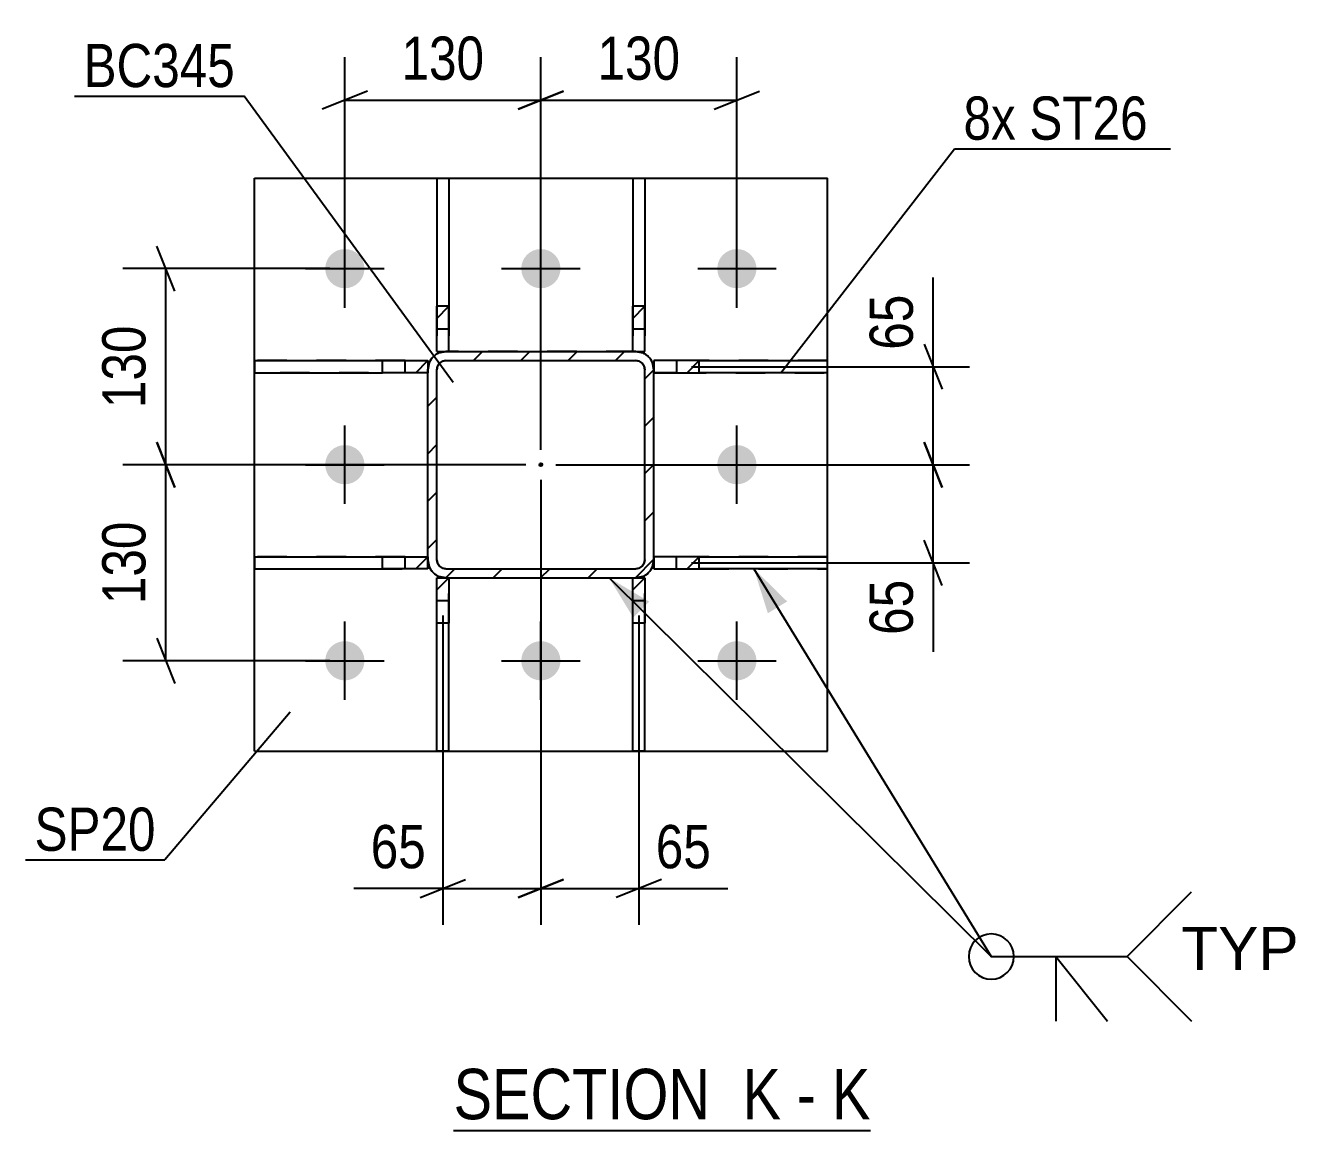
# Model space of a CAD drawing. Header units: millimetres. Extents: x -834 to 355, y -855 to -14.
# Drawn here: x -16.8 to 67.6, y -559.1 to -485.9 of the extents above; entities that cross this region are included whole.
import ezdxf

# ---------------------------------------------------------------- set-up
doc = ezdxf.new("R2010")
doc.units = ezdxf.units.MM
doc.linetypes.add('DXK_LINE_DOT2', pattern=[3.9198, 1.9599, -1.9599])
doc.linetypes.add('DXK_LINE_DOT3', pattern=[5.9187, 2.979, -0.9799, 0.9799, -0.9799])
doc.styles.add('Arial', font='ARIAL.TTF', dxfattribs={"height": 0.2})
doc.styles.add('Arial Narrow', font='ARIALN.TTF', dxfattribs={"height": 0.2})

# ---------------------------------------------------------------- blocks, each defined once
blk = doc.blocks.new('Unknown-570384938-22 - 2030')
at = {"color": 6, "linetype": 'Continuous'}
blk.add_line((11.58, -559.127), (39.226, -559.127), dxfattribs=at)
at = {"color": 0, "linetype": 'Continuous'}
for points in [[(29.688, -558.377), (29.688, -554.877), (11.58, -554.877), (11.58, -558.377)], [(33.295, -558.377), (33.295, -554.877), (30.738, -554.877), (30.738, -558.377)], [(35.62, -558.377), (35.62, -554.877), (34.345, -554.877), (34.345, -558.377)], [(39.226, -558.377), (39.226, -554.877), (36.67, -554.877), (36.67, -558.377)]]:
    blk.add_wipeout(points, dxfattribs=at)
at = {"color": 7, "linetype": 'Continuous', "style": 'Arial Narrow'}
for s, height, p in [('SECTION ', 3.3405, (11.58, -558.377)), ('K', 3.34, (30.738, -558.377)), ('K', 3.34, (36.67, -558.377)), ('-', 3.34, (34.345, -558.377))]:
    blk.add_text(s, height=height, dxfattribs=at).set_placement(p)
blk = doc.blocks.new('Part-570384938-2206 - 2030')
at = {"linetype": 'Continuous'}
h = blk.add_hatch(dxfattribs=at)
h.set_pattern_fill('', scale=0.7, style=0, pattern_type=0)
h.set_pattern_definition([(45, (9.8693, -521.0797), (-1.5715, 1.5715), [])])
h.paths.add_polyline_path([(9.869, -521.88), (9.869, -521.08), (6.865, -521.08), (6.865, -521.88)])
at = {"color": 2, "linetype": 'Continuous'}
for p, q in [((-1.631, -521.08), (6.865, -521.08)), ((-1.631, -521.08), (-1.631, -521.88)), ((6.865, -521.08), (9.869, -521.08)), ((6.865, -521.88), (6.865, -521.08)), ((9.869, -521.08), (9.869, -521.08)), ((9.869, -521.08), (9.869, -521.88)), ((-1.631, -521.88), (6.865, -521.88)), ((9.869, -521.88), (6.865, -521.88)), ((9.869, -521.88), (9.869, -521.88))]:
    blk.add_line(p, q, dxfattribs=at)
at = {"color": 7, "linetype": 'DXK_LINE_DOT2'}
for p, q in [((8.369, -521.08), (-1.631, -521.08)), ((8.369, -521.88), (8.369, -521.08)), ((8.369, -521.08), (9.869, -521.08)), ((9.869, -521.88), (9.869, -521.08)), ((-1.631, -521.88), (9.869, -521.88))]:
    blk.add_line(p, q, dxfattribs=at)
blk = doc.blocks.new('Part-570384938-2196 - 2030')
at = {"linetype": 'Continuous'}
h = blk.add_hatch(dxfattribs=at)
h.set_pattern_fill('', scale=0.7, style=0, pattern_type=0)
h.set_pattern_definition([(45, (27.8735, -521.0797), (-1.5715, 1.5715), [])])
h.paths.add_polyline_path([(27.873, -521.88), (27.873, -521.08), (24.869, -521.08), (24.869, -521.88)])
at = {"color": 2, "linetype": 'Continuous'}
for p, q in [((24.869, -521.08), (24.869, -521.08)), ((27.873, -521.08), (24.869, -521.08)), ((24.869, -521.08), (24.869, -521.88)), ((27.873, -521.08), (36.369, -521.08)), ((27.873, -521.88), (27.873, -521.08)), ((36.369, -521.88), (36.369, -521.08)), ((24.869, -521.88), (24.869, -521.88)), ((24.869, -521.88), (27.873, -521.88)), ((36.369, -521.88), (27.873, -521.88))]:
    blk.add_line(p, q, dxfattribs=at)
at = {"color": 7, "linetype": 'DXK_LINE_DOT2'}
for p, q in [((36.369, -521.08), (24.869, -521.08)), ((24.869, -521.88), (24.869, -521.08)), ((26.369, -521.88), (26.369, -521.08)), ((24.869, -521.88), (27.873, -521.88)), ((27.873, -521.88), (36.369, -521.88))]:
    blk.add_line(p, q, dxfattribs=at)
blk = doc.blocks.new('Bolt-570384938-2081 - 2030')
at = {"linetype": 'Continuous'}
for points in [[(3.069, -501.98, -1), (5.669, -501.98, -1)], [(16.069, -501.98, -1), (18.669, -501.98, -1)], [(29.069, -501.98, -1), (31.669, -501.98, -1)], [(3.069, -514.98, -1), (5.669, -514.98, -1)], [(29.069, -514.98, -1), (31.669, -514.98, -1)], [(3.069, -527.98, -1), (5.669, -527.98, -1)], [(16.069, -527.98, -1), (18.669, -527.98, -1)], [(29.069, -527.98, -1), (31.669, -527.98, -1)]]:
    blk.add_hatch(color=1, dxfattribs=at).paths.add_polyline_path(points)
at = {"color": 1, "linetype": 'Continuous'}
for p, q in [((4.369, -504.58), (4.369, -499.38)), ((17.369, -504.58), (17.369, -499.38)), ((30.369, -504.58), (30.369, -499.38)), ((1.769, -501.98), (6.969, -501.98)), ((14.769, -501.98), (19.969, -501.98)), ((27.769, -501.98), (32.969, -501.98)), ((4.369, -517.58), (4.369, -512.38)), ((30.369, -517.58), (30.369, -512.38)), ((1.769, -514.98), (6.969, -514.98)), ((27.769, -514.98), (32.969, -514.98)), ((4.369, -530.58), (4.369, -525.38)), ((17.369, -530.58), (17.369, -525.38)), ((30.369, -530.58), (30.369, -525.38)), ((1.769, -527.98), (6.969, -527.98)), ((14.769, -527.98), (19.969, -527.98)), ((27.769, -527.98), (32.969, -527.98))]:
    blk.add_line(p, q, dxfattribs=at)
blk = doc.blocks.new('Part-570384938-2091 - 2030')
at = {"linetype": 'Continuous'}
h = blk.add_hatch(dxfattribs=at)
h.set_pattern_fill('', scale=0.7, style=0, pattern_type=0)
h.set_pattern_definition([(45, (27.8735, -508.0797), (-1.5715, 1.5715), [])])
h.paths.add_polyline_path([(27.874, -508.88), (27.874, -508.08), (24.869, -508.08), (24.869, -508.88)])
at = {"color": 2, "linetype": 'Continuous'}
for p, q in [((24.869, -508.08), (24.869, -508.08)), ((27.874, -508.08), (24.869, -508.08)), ((24.869, -508.08), (24.869, -508.88)), ((27.874, -508.08), (36.369, -508.08)), ((27.874, -508.88), (27.874, -508.08)), ((36.369, -508.88), (36.369, -508.08)), ((24.869, -508.88), (24.869, -508.88)), ((24.869, -508.88), (27.874, -508.88)), ((36.369, -508.88), (27.874, -508.88))]:
    blk.add_line(p, q, dxfattribs=at)
at = {"color": 7, "linetype": 'DXK_LINE_DOT2'}
for p, q in [((36.369, -508.08), (24.869, -508.08)), ((24.869, -508.08), (24.869, -508.88)), ((26.369, -508.08), (26.369, -508.88)), ((26.369, -508.88), (24.869, -508.88)), ((26.369, -508.88), (36.369, -508.88))]:
    blk.add_line(p, q, dxfattribs=at)
blk = doc.blocks.new('Part-570384938-2093 - 2030')
at = {"linetype": 'Continuous'}
h = blk.add_hatch(dxfattribs=at)
h.set_pattern_fill('', scale=0.7, style=0, pattern_type=0)
h.set_pattern_definition([(45, (9.8693, -508.0797), (-1.5715, 1.5715), [])])
h.paths.add_polyline_path([(9.869, -508.88), (9.869, -508.08), (6.865, -508.08), (6.865, -508.88)])
at = {"color": 2, "linetype": 'Continuous'}
for p, q in [((-1.631, -508.08), (6.865, -508.08)), ((-1.631, -508.08), (-1.631, -508.88)), ((6.865, -508.08), (9.869, -508.08)), ((6.865, -508.88), (6.865, -508.08)), ((9.869, -508.08), (9.869, -508.08)), ((9.869, -508.08), (9.869, -508.88)), ((-1.631, -508.88), (6.865, -508.88)), ((9.869, -508.88), (6.865, -508.88)), ((9.869, -508.88), (9.869, -508.88))]:
    blk.add_line(p, q, dxfattribs=at)
at = {"color": 7, "linetype": 'DXK_LINE_DOT2'}
for p, q in [((8.369, -508.08), (-1.631, -508.08)), ((8.369, -508.88), (8.369, -508.08)), ((8.369, -508.08), (9.869, -508.08)), ((9.869, -508.08), (9.869, -508.88)), ((9.869, -508.08), (9.869, -508.08)), ((9.869, -508.88), (-1.631, -508.88))]:
    blk.add_line(p, q, dxfattribs=at)
blk = doc.blocks.new('Part-570384938-2313 - 2030')
at = {"linetype": 'Continuous'}
h = blk.add_hatch(dxfattribs=at)
h.set_pattern_fill('', scale=0.7, style=0, pattern_type=0)
h.set_pattern_definition([(45, (24.8693, -508.6797), (-1.57154, 1.57154), [])])
h.paths.add_polyline_path([(24.869, -521.28), (24.869, -508.68), (24.778, -508.22), (24.518, -507.831), (24.129, -507.571), (23.669, -507.48), (11.069, -507.48), (10.61, -507.571), (10.221, -507.831), (9.961, -508.22), (9.869, -508.68), (9.869, -521.28), (9.961, -521.739), (10.221, -522.128), (10.61, -522.388), (11.069, -522.48), (23.669, -522.48), (24.129, -522.388), (24.518, -522.128), (24.778, -521.739)])
h.paths.add_polyline_path([(23.899, -521.834), (23.669, -521.88), (11.069, -521.88), (10.84, -521.834), (10.645, -521.704), (10.515, -521.509), (10.469, -521.28), (10.469, -508.68), (10.515, -508.45), (10.645, -508.255), (10.84, -508.125), (11.069, -508.08), (23.669, -508.08), (23.899, -508.125), (24.094, -508.255), (24.224, -508.45), (24.269, -508.68), (24.269, -521.28), (24.224, -521.509), (24.094, -521.704)])
blk.add_hatch(color=30, dxfattribs=at).paths.add_polyline_path([(17.369, -515.08, -1), (17.369, -514.88, -1)])
at = {"color": 7, "linetype": 'DXK_LINE_DOT2'}
for p, q in [((9.869, -508.68), (9.961, -508.22)), ((10.645, -508.255), (10.515, -508.45)), ((10.61, -507.571), (11.069, -507.48)), ((10.84, -508.125), (10.645, -508.255)), ((11.069, -508.08), (10.84, -508.125)), ((23.669, -507.48), (11.069, -507.48)), ((11.069, -508.08), (23.669, -508.08)), ((23.669, -507.48), (24.129, -507.571)), ((23.899, -508.125), (23.669, -508.08)), ((24.094, -508.255), (23.899, -508.125)), ((24.224, -508.45), (24.094, -508.255)), ((24.778, -508.22), (24.869, -508.68)), ((9.869, -521.28), (9.869, -508.68)), ((10.515, -508.45), (10.469, -508.68)), ((10.469, -521.28), (10.469, -508.68)), ((24.269, -508.68), (24.224, -508.45)), ((24.269, -521.28), (24.269, -508.68)), ((24.869, -521.28), (24.869, -508.68)), ((9.961, -521.739), (9.869, -521.28)), ((10.469, -521.28), (10.515, -521.509)), ((10.515, -521.509), (10.645, -521.704)), ((10.645, -521.704), (10.84, -521.834)), ((23.899, -521.834), (24.094, -521.704)), ((24.094, -521.704), (24.224, -521.509)), ((24.224, -521.509), (24.269, -521.28)), ((24.869, -521.28), (24.778, -521.739)), ((11.069, -522.48), (10.61, -522.388)), ((10.84, -521.834), (11.069, -521.88)), ((11.069, -521.88), (23.669, -521.88)), ((11.069, -522.48), (23.669, -522.48)), ((23.669, -521.88), (23.899, -521.834)), ((24.129, -522.388), (23.669, -522.48))]:
    blk.add_line(p, q, dxfattribs=at)
at = {"color": 2, "linetype": 'Continuous'}
for p, q in [((9.961, -508.22), (9.869, -508.68)), ((10.515, -508.45), (10.645, -508.255)), ((11.069, -507.48), (10.61, -507.571)), ((10.645, -508.255), (10.84, -508.125)), ((10.84, -508.125), (11.069, -508.08)), ((11.069, -507.48), (11.069, -507.48)), ((11.069, -507.48), (23.669, -507.48)), ((11.069, -508.08), (11.069, -508.08)), ((11.069, -508.08), (23.669, -508.08)), ((23.669, -507.48), (23.669, -507.48)), ((24.129, -507.571), (23.669, -507.48)), ((23.669, -508.08), (23.669, -508.08)), ((23.669, -508.08), (23.899, -508.125)), ((23.899, -508.125), (24.094, -508.255)), ((24.094, -508.255), (24.224, -508.45)), ((24.869, -508.68), (24.778, -508.22)), ((9.869, -508.68), (9.869, -508.68)), ((9.869, -521.28), (9.869, -508.68)), ((10.469, -508.68), (10.515, -508.45)), ((10.469, -508.68), (10.469, -508.68)), ((10.469, -521.28), (10.469, -508.68)), ((24.224, -508.45), (24.269, -508.68)), ((24.269, -508.68), (24.269, -508.68)), ((24.269, -521.28), (24.269, -508.68)), ((24.869, -508.68), (24.869, -508.68)), ((24.869, -521.28), (24.869, -508.68)), ((9.869, -521.28), (9.869, -521.28)), ((9.869, -521.28), (9.961, -521.739)), ((10.469, -521.28), (10.469, -521.28)), ((10.515, -521.509), (10.469, -521.28)), ((10.645, -521.704), (10.515, -521.509)), ((10.84, -521.834), (10.645, -521.704)), ((24.094, -521.704), (23.899, -521.834)), ((24.224, -521.509), (24.094, -521.704)), ((24.269, -521.28), (24.224, -521.509)), ((24.269, -521.28), (24.269, -521.28)), ((24.778, -521.739), (24.869, -521.28)), ((24.869, -521.28), (24.869, -521.28)), ((10.61, -522.388), (11.069, -522.48)), ((11.069, -521.88), (10.84, -521.834)), ((11.069, -521.88), (11.069, -521.88)), ((11.069, -521.88), (23.669, -521.88)), ((11.069, -522.48), (11.069, -522.48)), ((11.069, -522.48), (23.669, -522.48)), ((23.899, -521.834), (23.669, -521.88)), ((23.669, -521.88), (23.669, -521.88)), ((23.669, -522.48), (24.129, -522.388)), ((23.669, -522.48), (23.669, -522.48))]:
    blk.add_line(p, q, dxfattribs=at)
at = {"color": 30, "linetype": 'DXK_LINE_DOT3'}
blk.add_line((17.369, -514.98), (17.369, -514.98), dxfattribs=at)
at = {"color": 30, "linetype": 'Continuous'}
blk.add_circle((17.369, -514.98), 0.1, dxfattribs=at)
at = {"color": 7, "linetype": 'DXK_LINE_DOT2'}
for centre, start, end in [((11.069, -508.68), 112.5, 157.5), ((23.669, -508.68), 22.5, 67.5), ((11.069, -521.28), 202.5, 247.5), ((23.669, -521.28), 292.5, 337.5)]:
    blk.add_arc(centre, 1.2, start, end, dxfattribs=at)
at = {"color": 2, "linetype": 'Continuous'}
for centre, start, end in [((11.069, -508.68), 112.5, 157.5), ((23.669, -508.68), 22.5, 67.5), ((11.069, -521.28), 202.5, 247.5), ((23.669, -521.28), 292.5, 337.5)]:
    blk.add_arc(centre, 1.2, start, end, dxfattribs=at)
blk = doc.blocks.new('Part-570384938-2331 - 2030')
at = {"color": 2, "linetype": 'Continuous'}
for p, q in [((-1.631, -533.98), (-1.631, -495.98)), ((-1.631, -495.98), (36.369, -495.98)), ((36.369, -533.98), (36.369, -495.98)), ((-1.631, -533.98), (36.369, -533.98))]:
    blk.add_line(p, q, dxfattribs=at)
blk = doc.blocks.new('Part-570384938-2382 - 2030')
at = {"linetype": 'Continuous'}
h = blk.add_hatch(dxfattribs=at)
h.set_pattern_fill('', scale=0.7, style=0, pattern_type=0)
h.set_pattern_definition([(45, (24.269, -504.4756), (-1.5715, 1.5715), [])])
h.paths.add_polyline_path([(24.269, -507.48), (24.269, -504.476), (23.469, -504.476), (23.469, -507.48)])
at = {"color": 2, "linetype": 'Continuous'}
for p, q in [((23.469, -495.98), (23.469, -504.476)), ((23.469, -495.98), (24.269, -495.98)), ((24.269, -495.98), (24.269, -504.476)), ((23.469, -507.48), (23.469, -504.476)), ((24.269, -504.476), (23.469, -504.476)), ((24.269, -507.48), (24.269, -504.476)), ((23.469, -507.48), (23.469, -507.48)), ((23.469, -507.48), (24.269, -507.48)), ((24.269, -507.48), (24.269, -507.48))]:
    blk.add_line(p, q, dxfattribs=at)
at = {"color": 7, "linetype": 'DXK_LINE_DOT2'}
for p, q in [((23.469, -504.476), (23.469, -507.48)), ((24.269, -504.476), (24.269, -507.48)), ((23.469, -505.98), (24.269, -505.98)), ((23.469, -507.48), (24.269, -507.48))]:
    blk.add_line(p, q, dxfattribs=at)
blk = doc.blocks.new('Part-570384938-2383 - 2030')
at = {"linetype": 'Continuous'}
h = blk.add_hatch(dxfattribs=at)
h.set_pattern_fill('', scale=0.7, style=0, pattern_type=0)
h.set_pattern_definition([(45, (11.2696, -504.4756), (-1.5715, 1.5715), [])])
h.paths.add_polyline_path([(11.27, -507.48), (11.27, -504.476), (10.47, -504.476), (10.47, -507.48)])
at = {"color": 2, "linetype": 'Continuous'}
for p, q in [((10.47, -495.98), (10.47, -504.476)), ((10.47, -495.98), (11.27, -495.98)), ((11.27, -495.98), (11.27, -504.476)), ((10.47, -507.48), (10.47, -504.476)), ((11.27, -504.476), (10.47, -504.476)), ((11.27, -507.48), (11.27, -504.476)), ((10.47, -507.48), (10.47, -507.48)), ((10.47, -507.48), (11.27, -507.48)), ((11.27, -507.48), (11.27, -507.48))]:
    blk.add_line(p, q, dxfattribs=at)
at = {"color": 7, "linetype": 'DXK_LINE_DOT2'}
for p, q in [((10.47, -504.476), (10.47, -507.48)), ((11.27, -504.476), (11.27, -507.48)), ((10.47, -505.98), (11.27, -505.98)), ((10.47, -507.48), (11.27, -507.48))]:
    blk.add_line(p, q, dxfattribs=at)
blk = doc.blocks.new('Part-570384938-2384 - 2030')
at = {"linetype": 'Continuous'}
h = blk.add_hatch(dxfattribs=at)
h.set_pattern_fill('', scale=0.7, style=0, pattern_type=0)
h.set_pattern_definition([(45, (24.269, -522.4797), (-1.5715, 1.5715), [])])
h.paths.add_polyline_path([(24.269, -525.484), (24.269, -522.48), (23.469, -522.48), (23.469, -525.484)])
at = {"color": 2, "linetype": 'Continuous'}
for p, q in [((23.469, -522.48), (23.469, -522.48)), ((23.469, -525.484), (23.469, -522.48)), ((23.469, -522.48), (24.269, -522.48)), ((24.269, -522.48), (24.269, -522.48)), ((24.269, -522.48), (24.269, -525.484)), ((23.469, -533.98), (23.469, -525.484)), ((24.269, -525.484), (23.469, -525.484)), ((24.269, -533.98), (24.269, -525.484)), ((24.269, -533.98), (23.469, -533.98))]:
    blk.add_line(p, q, dxfattribs=at)
at = {"color": 7, "linetype": 'DXK_LINE_DOT2'}
for p, q in [((23.469, -522.48), (24.269, -522.48)), ((23.469, -525.484), (23.469, -522.48)), ((24.269, -525.484), (24.269, -522.48)), ((23.469, -523.98), (24.269, -523.98))]:
    blk.add_line(p, q, dxfattribs=at)
blk = doc.blocks.new('Part-570384938-2385 - 2030')
at = {"linetype": 'Continuous'}
h = blk.add_hatch(dxfattribs=at)
h.set_pattern_fill('', scale=0.7, style=0, pattern_type=0)
h.set_pattern_definition([(45, (11.2696, -522.4797), (-1.5715, 1.5715), [])])
h.paths.add_polyline_path([(11.27, -525.484), (11.27, -522.48), (10.47, -522.48), (10.47, -525.484)])
at = {"color": 2, "linetype": 'Continuous'}
for p, q in [((10.47, -522.48), (10.47, -522.48)), ((10.47, -525.484), (10.47, -522.48)), ((10.47, -522.48), (11.27, -522.48)), ((11.27, -522.48), (11.27, -522.48)), ((11.27, -522.48), (11.27, -525.484)), ((10.47, -533.98), (10.47, -525.484)), ((11.27, -525.484), (10.47, -525.484)), ((11.27, -533.98), (11.27, -525.484)), ((11.27, -533.98), (10.47, -533.98))]:
    blk.add_line(p, q, dxfattribs=at)
at = {"color": 7, "linetype": 'DXK_LINE_DOT2'}
for p, q in [((10.47, -522.48), (11.27, -522.48)), ((10.47, -525.484), (10.47, -522.48)), ((11.27, -525.484), (11.27, -522.48)), ((10.47, -523.98), (11.27, -523.98))]:
    blk.add_line(p, q, dxfattribs=at)
blk = doc.blocks.new('StraightDimension-570384938-2437 - 2030')
at = {"color": 7, "linetype": 'Continuous'}
for p, q in [((17.369, -513.985), (17.369, -487.956)), ((30.369, -500.98), (30.369, -487.956)), ((18.869, -490.206), (15.869, -491.406)), ((28.869, -491.406), (31.869, -490.206)), ((17.369, -490.806), (30.369, -490.806))]:
    blk.add_line(p, q, dxfattribs=at)
at = {"color": 0}
blk.add_wipeout([(27.212, -490.056), (27.212, -485.856), (20.527, -485.856), (20.527, -490.056)], dxfattribs=at)
at = {"color": 3, "style": 'Arial Narrow'}
blk.add_text('130', height=2.8633, dxfattribs=at).set_placement((21.127, -489.456))
blk = doc.blocks.new('StraightDimension-570384938-2412 - 2030')
at = {"color": 7, "linetype": 'Continuous'}
for p, q in [((-6.906, -503.48), (-8.106, -500.48)), ((3.369, -501.98), (-10.356, -501.98)), ((-7.506, -514.985), (-7.506, -501.98)), ((-8.106, -513.485), (-6.906, -516.485)), ((16.369, -514.985), (-10.356, -514.985))]:
    blk.add_line(p, q, dxfattribs=at)
at = {"color": 0}
blk.add_wipeout([(-8.256, -505.14), (-12.456, -505.14), (-12.456, -511.825), (-8.256, -511.825)], dxfattribs=at)
at = {"color": 3, "style": 'Arial Narrow'}
blk.add_text('130', height=2.8633, rotation=90.00021, dxfattribs=at).set_placement((-8.856, -511.225))
blk = doc.blocks.new('StraightDimension-570384938-62112 - 2030')
at = {"color": 7, "linetype": 'Continuous'}
for p, q in [((42.791, -513.48), (43.991, -516.48)), ((18.369, -514.98), (45.791, -514.98)), ((43.391, -521.48), (43.391, -514.98)), ((43.991, -522.98), (42.791, -519.98)), ((27.369, -521.48), (45.791, -521.48)), ((43.391, -521.48), (43.391, -527.386)), ((43.391, -521.48), (43.391, -527.386))]:
    blk.add_line(p, q, dxfattribs=at)
at = {"color": 0}
blk.add_wipeout([(42.641, -522.005), (38.441, -522.005), (38.441, -526.861), (42.641, -526.861)], dxfattribs=at)
at = {"color": 3, "style": 'Arial Narrow'}
blk.add_text('65', height=2.8633, rotation=90.00021, dxfattribs=at).set_placement((42.041, -526.261))
blk = doc.blocks.new('StraightDimension-570384938-2420 - 2030')
at = {"color": 7, "linetype": 'Continuous'}
for p, q in [((-6.906, -516.485), (-8.106, -513.485)), ((16.369, -514.985), (-10.356, -514.985)), ((-7.506, -527.98), (-7.506, -514.985)), ((-8.106, -526.48), (-6.906, -529.48)), ((3.369, -527.98), (-10.356, -527.98))]:
    blk.add_line(p, q, dxfattribs=at)
at = {"color": 0}
blk.add_wipeout([(-8.256, -518.14), (-12.456, -518.14), (-12.456, -524.825), (-8.256, -524.825)], dxfattribs=at)
at = {"color": 3, "style": 'Arial Narrow'}
blk.add_text('130', height=2.8633, rotation=90.00021, dxfattribs=at).set_placement((-8.856, -524.225))
blk = doc.blocks.new('StraightDimension-570384938-2429 - 2030')
at = {"color": 7, "linetype": 'Continuous'}
for p, q in [((4.369, -500.98), (4.369, -487.956)), ((17.369, -513.985), (17.369, -487.956)), ((5.869, -490.206), (2.869, -491.406)), ((15.869, -491.406), (18.869, -490.206)), ((4.369, -490.806), (17.369, -490.806))]:
    blk.add_line(p, q, dxfattribs=at)
at = {"color": 0}
blk.add_wipeout([(14.212, -490.056), (14.212, -485.856), (7.527, -485.856), (7.527, -490.056)], dxfattribs=at)
at = {"color": 3, "style": 'Arial Narrow'}
blk.add_text('130', height=2.8633, dxfattribs=at).set_placement((8.127, -489.456))
blk = doc.blocks.new('StraightDimension-570384938-62111 - 2030')
at = {"color": 7, "linetype": 'Continuous'}
for p, q in [((43.391, -508.48), (43.391, -502.573)), ((43.391, -508.48), (43.391, -502.573)), ((42.791, -506.98), (43.991, -509.98)), ((27.369, -508.48), (45.791, -508.48)), ((43.391, -514.98), (43.391, -508.48)), ((43.991, -516.48), (42.791, -513.48)), ((18.369, -514.98), (45.791, -514.98))]:
    blk.add_line(p, q, dxfattribs=at)
at = {"color": 0}
blk.add_wipeout([(42.641, -503.098), (38.441, -503.098), (38.441, -507.955), (42.641, -507.955)], dxfattribs=at)
at = {"color": 3, "style": 'Arial Narrow'}
blk.add_text('65', height=2.8633, rotation=90.00021, dxfattribs=at).set_placement((42.041, -507.355))
blk = doc.blocks.new('StraightDimension-570384938-62740 - 2030')
at = {"color": 7, "linetype": 'Continuous'}
for p, q in [((17.369, -515.985), (17.369, -545.485)), ((23.869, -524.98), (23.869, -545.485)), ((15.869, -543.685), (18.869, -542.485)), ((25.369, -542.485), (22.369, -543.685)), ((17.369, -543.085), (23.869, -543.085)), ((23.869, -543.085), (29.775, -543.085)), ((23.869, -543.085), (29.775, -543.085))]:
    blk.add_line(p, q, dxfattribs=at)
at = {"color": 0}
blk.add_wipeout([(29.25, -542.335), (29.25, -538.135), (24.394, -538.135), (24.394, -542.335)], dxfattribs=at)
at = {"color": 3, "style": 'Arial Narrow'}
blk.add_text('65', height=2.8633, dxfattribs=at).set_placement((24.994, -541.735))
blk = doc.blocks.new('StraightDimension-570384938-62741 - 2030')
at = {"color": 7, "linetype": 'Continuous'}
for p, q in [((17.369, -515.985), (17.369, -545.485)), ((10.87, -524.98), (10.87, -545.485)), ((9.37, -543.685), (12.37, -542.485)), ((18.869, -542.485), (15.869, -543.685)), ((10.87, -543.085), (4.963, -543.085)), ((10.87, -543.085), (4.963, -543.085)), ((10.87, -543.085), (17.369, -543.085))]:
    blk.add_line(p, q, dxfattribs=at)
at = {"color": 0}
blk.add_wipeout([(10.345, -542.335), (10.345, -538.135), (5.488, -538.135), (5.488, -542.335)], dxfattribs=at)
at = {"color": 3, "style": 'Arial Narrow'}
blk.add_text('65', height=2.8633, dxfattribs=at).set_placement((6.088, -541.735))
blk = doc.blocks.new('Mark-570384938-2309 - 2030')
at = {"color": 30, "linetype": 'Continuous'}
for p in [(-13.559, -490.542), (11.545, -509.53)]:
    blk.add_line(p, (-2.31, -490.542), dxfattribs=at)
at = {"color": 0}
blk.add_wipeout([(-2.91, -489.942), (-2.91, -486.942), (-12.959, -486.942), (-12.959, -489.942)], dxfattribs=at)
blk.add_wipeout([(-2.91, -489.942), (-2.91, -486.942), (-12.959, -486.942), (-12.959, -489.942)], dxfattribs=at)
at = {"color": 3, "style": 'Arial Narrow'}
blk.add_text('BC345', height=2.8633, dxfattribs=at).set_placement((-12.959, -489.942))
blk = doc.blocks.new('Mark-570384938-2327 - 2030')
at = {"color": 30, "linetype": 'Continuous'}
for p in [(0.746, -531.384), (-16.811, -541.179)]:
    blk.add_line(p, (-7.572, -541.179), dxfattribs=at)
at = {"color": 0}
blk.add_wipeout([(-8.172, -540.579), (-8.172, -537.579), (-16.211, -537.579), (-16.211, -540.579)], dxfattribs=at)
blk.add_wipeout([(-8.172, -540.579), (-8.172, -537.579), (-16.211, -537.579), (-16.211, -540.579)], dxfattribs=at)
at = {"color": 3, "style": 'Arial Narrow'}
blk.add_text('SP20', height=2.8633, dxfattribs=at).set_placement((-16.211, -540.579))
blk = doc.blocks.new('MarkSet-570384938-62066 - 2030')
at = {"color": 30, "linetype": 'Continuous'}
for p, q in [((33.28, -508.88), (44.797, -494.03)), ((44.797, -494.03), (59.123, -494.03))]:
    blk.add_line(p, q, dxfattribs=at)
at = {"color": 0}
for points in [[(48.868, -493.43), (48.868, -490.43), (45.397, -490.43), (45.397, -493.43)], [(57.623, -493.43), (57.623, -490.43), (49.768, -490.43), (49.768, -493.43)]]:
    blk.add_wipeout(points, dxfattribs=at)
for points in [[(48.868, -493.43), (48.868, -490.43), (45.397, -490.43), (45.397, -493.43)], [(57.623, -493.43), (57.623, -490.43), (49.768, -490.43), (49.768, -493.43)]]:
    blk.add_wipeout(points, dxfattribs=at)
at = {"color": 3, "style": 'Arial Narrow'}
for s, p in [('8x', (45.397, -493.43)), ('ST26', (49.768, -493.43))]:
    blk.add_text(s, height=2.8633, dxfattribs=at).set_placement(p)
blk = doc.blocks.new('WeldMark-570384938-62436 - 2030')
at = {"linetype": 'Continuous'}
for points in [[(23.499, -525.124), (21.895, -522.48), (24.554, -524.058)], [(32.423, -524.83), (31.496, -521.88), (33.702, -524.046)]]:
    blk.add_hatch(color=30, dxfattribs=at).paths.add_polyline_path(points)
at = {"color": 30, "linetype": 'Continuous'}
for p, q in [((21.895, -522.48), (47.242, -547.591)), ((31.496, -521.88), (47.242, -547.591)), ((47.242, -547.591), (56.242, -547.591))]:
    blk.add_line(p, q, dxfattribs=at)
at = {"color": 3, "linetype": 'Continuous'}
for q in [(54.956, -551.877), (51.527, -551.877)]:
    blk.add_line((51.527, -547.591), q, dxfattribs=at)
for start, end in [(90, 270), (270, 90)]:
    blk.add_arc((47.242, -547.591), 1.5, start, end, dxfattribs=at)
at = {"color": 0, "linetype": 'Continuous'}
blk.add_wipeout([(67.617, -548.491), (67.617, -545.491), (59.842, -545.491), (59.842, -548.491)], dxfattribs=at)
blk.add_wipeout([(67.617, -548.491), (67.617, -545.491), (59.842, -545.491), (59.842, -548.491)], dxfattribs=at)
at = {"color": 3, "linetype": 'Continuous'}
for q in [(60.527, -543.305), (60.527, -551.877)]:
    blk.add_line((56.242, -547.591), q, dxfattribs=at)
at = {"color": 3, "linetype": 'Continuous', "style": 'Arial'}
blk.add_text('TYP', height=2.8652, dxfattribs=at).set_placement((59.842, -548.491))

msp = doc.modelspace()

# ---------------------------------------------------------------- block references
for name in ['Part-570384938-2331 - 2030', 'Part-570384938-2383 - 2030', 'Part-570384938-2382 - 2030', 'Bolt-570384938-2081 - 2030', 'Part-570384938-2093 - 2030', 'Part-570384938-2313 - 2030', 'Part-570384938-2091 - 2030', 'Part-570384938-2206 - 2030', 'Part-570384938-2196 - 2030', 'Part-570384938-2385 - 2030', 'Part-570384938-2384 - 2030', 'Unknown-570384938-22 - 2030']:
    msp.add_blockref(name, (0, 0))

# ---------------------------------------------------------------- next in the draw order: block references
for name in ['StraightDimension-570384938-2437 - 2030', 'Mark-570384938-2327 - 2030']:
    msp.add_blockref(name, (0, 0))

# ---------------------------------------------------------------- next in the draw order: block references
for name in ['StraightDimension-570384938-2412 - 2030', 'StraightDimension-570384938-62112 - 2030']:
    msp.add_blockref(name, (0, 0))

# ---------------------------------------------------------------- next in the draw order: block references
msp.add_blockref('StraightDimension-570384938-2420 - 2030', (0, 0))

# ---------------------------------------------------------------- next in the draw order: block references
msp.add_blockref('StraightDimension-570384938-2429 - 2030', (0, 0))

# ---------------------------------------------------------------- next in the draw order: block references
for name in ['Mark-570384938-2309 - 2030', 'StraightDimension-570384938-62111 - 2030']:
    msp.add_blockref(name, (0, 0))

# ---------------------------------------------------------------- next in the draw order: block references
for name in ['MarkSet-570384938-62066 - 2030', 'StraightDimension-570384938-62740 - 2030']:
    msp.add_blockref(name, (0, 0))

# ---------------------------------------------------------------- next in the draw order: block references
for name in ['StraightDimension-570384938-62741 - 2030', 'WeldMark-570384938-62436 - 2030']:
    msp.add_blockref(name, (0, 0))

doc.saveas('drawing.dxf')
